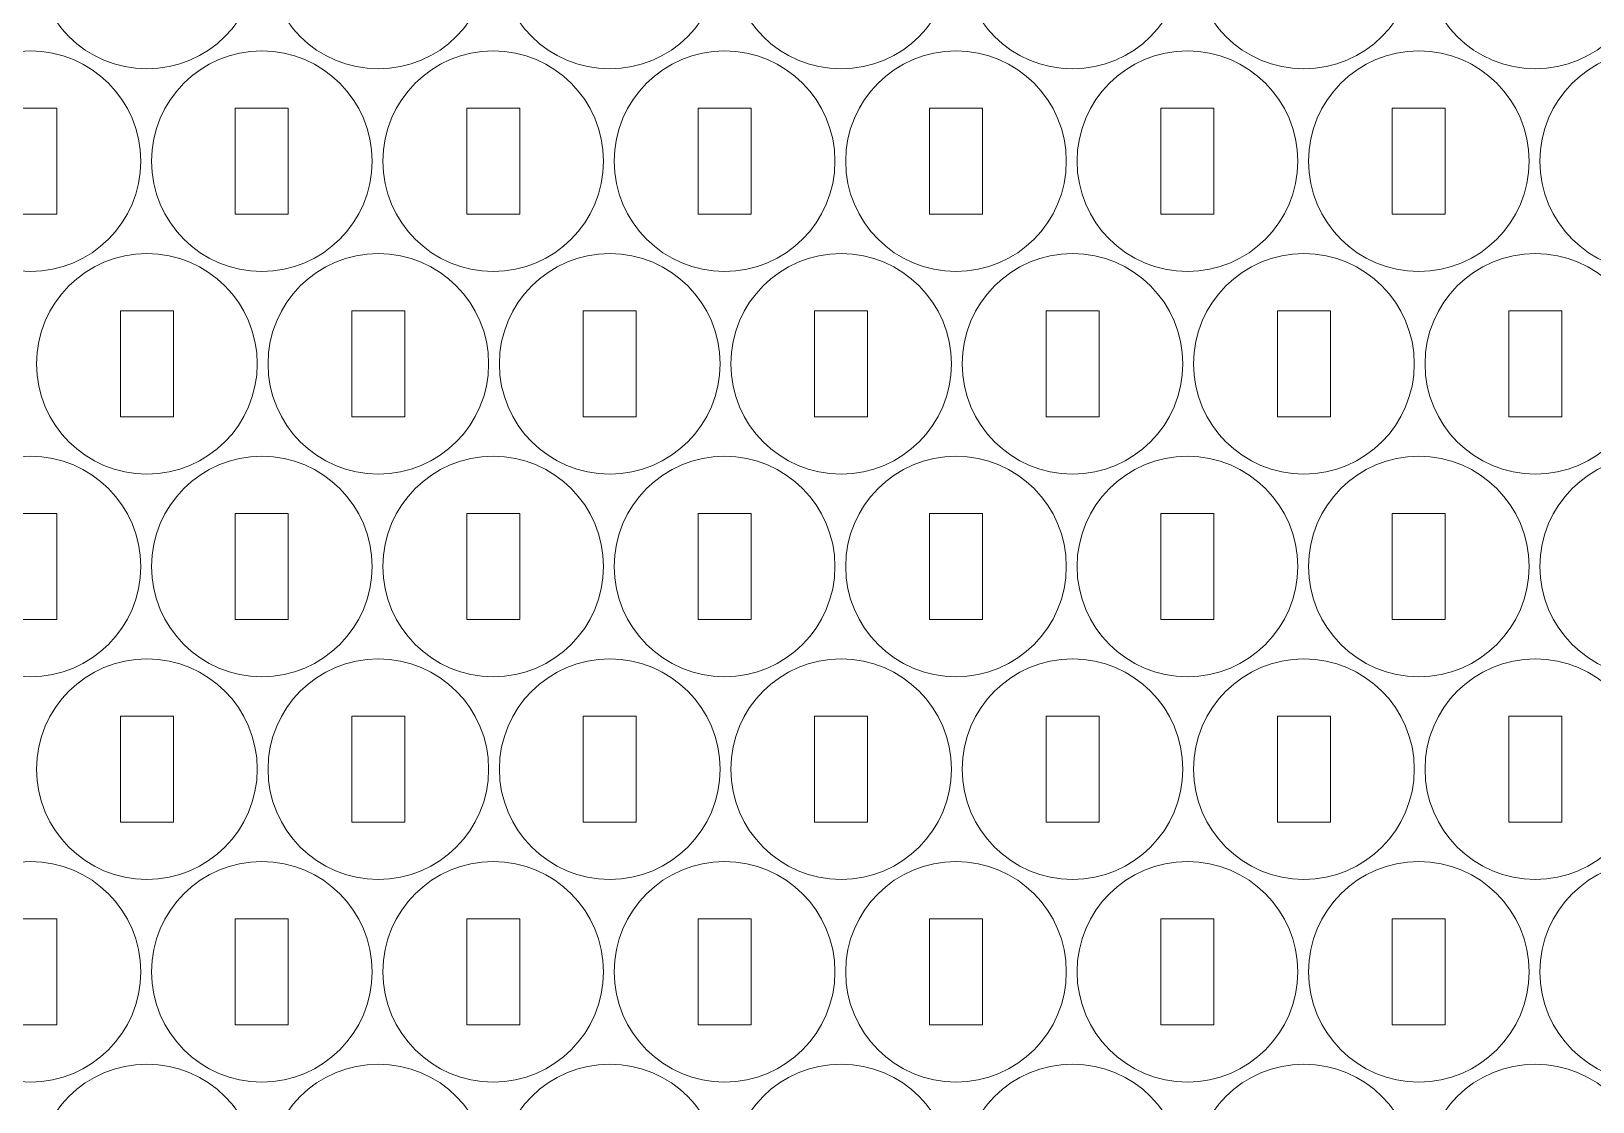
# Model space of a CAD drawing. Header units: millimetres. Extents: x -417 to 417, y -320 to 320.
# Drawn here: x -335 to -246.5, y -206.5 to -145.9 of the extents above; entities that cross this region are included whole.
import ezdxf

# ---------------------------------------------------------------- set-up
doc = ezdxf.new("R2010")
doc.units = ezdxf.units.MM
doc.header["$MEASUREMENT"] = 0
doc.layers.add('Camada 1', color=7, linetype='Continuous')

msp = doc.modelspace()

# ---------------------------------------------------------------- linework, layer by layer
at = {"layer": 'Camada 1', "lineweight": 20}
for points in [[(-328.4579, -135.4951), (-325.0061, -135.4951), (-322.2079, -138.2933), (-322.2079, -141.7451), (-322.2079, -141.7451), (-322.2079, -145.1969), (-325.0061, -147.9951), (-328.4579, -147.9951), (-328.4579, -147.9951), (-331.9097, -147.9951), (-334.7079, -145.1969), (-334.7079, -141.7451), (-334.7079, -141.7451), (-334.7079, -138.2933), (-331.9097, -135.4951), (-328.4579, -135.4951)], [(-315.3471, -135.4951), (-311.8953, -135.4951), (-309.0971, -138.2933), (-309.0971, -141.7451), (-309.0971, -141.7451), (-309.0971, -145.1969), (-311.8953, -147.9951), (-315.3471, -147.9951), (-315.3471, -147.9951), (-318.7989, -147.9951), (-321.5971, -145.1969), (-321.5971, -141.7451), (-321.5971, -141.7451), (-321.5971, -138.2933), (-318.7989, -135.4951), (-315.3471, -135.4951)], [(-302.2363, -135.4951), (-298.7845, -135.4951), (-295.9863, -138.2933), (-295.9863, -141.7451), (-295.9863, -141.7451), (-295.9863, -145.1969), (-298.7845, -147.9951), (-302.2363, -147.9951), (-302.2363, -147.9951), (-305.6881, -147.9951), (-308.4863, -145.1969), (-308.4863, -141.7451), (-308.4863, -141.7451), (-308.4863, -138.2933), (-305.6881, -135.4951), (-302.2363, -135.4951)], [(-289.1255, -135.4951), (-285.6737, -135.4951), (-282.8755, -138.2933), (-282.8755, -141.7451), (-282.8755, -141.7451), (-282.8755, -145.1969), (-285.6737, -147.9951), (-289.1255, -147.9951), (-289.1255, -147.9951), (-292.5773, -147.9951), (-295.3755, -145.1969), (-295.3755, -141.7451), (-295.3755, -141.7451), (-295.3755, -138.2933), (-292.5773, -135.4951), (-289.1255, -135.4951)], [(-276.0147, -135.4951), (-272.5629, -135.4951), (-269.7647, -138.2933), (-269.7647, -141.7451), (-269.7647, -141.7451), (-269.7647, -145.1969), (-272.5629, -147.9951), (-276.0147, -147.9951), (-276.0147, -147.9951), (-279.4665, -147.9951), (-282.2647, -145.1969), (-282.2647, -141.7451), (-282.2647, -141.7451), (-282.2647, -138.2933), (-279.4665, -135.4951), (-276.0147, -135.4951)], [(-262.9039, -135.4951), (-259.4521, -135.4951), (-256.6539, -138.2933), (-256.6539, -141.7451), (-256.6539, -141.7451), (-256.6539, -145.1969), (-259.4521, -147.9951), (-262.9039, -147.9951), (-262.9039, -147.9951), (-266.3557, -147.9951), (-269.1539, -145.1969), (-269.1539, -141.7451), (-269.1539, -141.7451), (-269.1539, -138.2933), (-266.3557, -135.4951), (-262.9039, -135.4951)], [(-249.7931, -135.4951), (-246.3413, -135.4951), (-243.5431, -138.2933), (-243.5431, -141.7451), (-243.5431, -141.7451), (-243.5431, -145.1969), (-246.3413, -147.9951), (-249.7931, -147.9951), (-249.7931, -147.9951), (-253.2449, -147.9951), (-256.0431, -145.1969), (-256.0431, -141.7451), (-256.0431, -141.7451), (-256.0431, -138.2933), (-253.2449, -135.4951), (-249.7931, -135.4951)], [(-335.06, -146.978), (-331.6082, -146.978), (-328.81, -149.7762), (-328.81, -153.228), (-328.81, -153.228), (-328.81, -156.6798), (-331.6082, -159.478), (-335.06, -159.478), (-335.06, -159.478), (-338.5118, -159.478), (-341.31, -156.6798), (-341.31, -153.228), (-341.31, -153.228), (-341.31, -149.7762), (-338.5118, -146.978), (-335.06, -146.978)], [(-321.9492, -146.978), (-318.4974, -146.978), (-315.6992, -149.7762), (-315.6992, -153.228), (-315.6992, -153.228), (-315.6992, -156.6798), (-318.4974, -159.478), (-321.9492, -159.478), (-321.9492, -159.478), (-325.401, -159.478), (-328.1992, -156.6798), (-328.1992, -153.228), (-328.1992, -153.228), (-328.1992, -149.7762), (-325.401, -146.978), (-321.9492, -146.978)], [(-308.8384, -146.978), (-305.3866, -146.978), (-302.5884, -149.7762), (-302.5884, -153.228), (-302.5884, -153.228), (-302.5884, -156.6798), (-305.3866, -159.478), (-308.8384, -159.478), (-308.8384, -159.478), (-312.2902, -159.478), (-315.0884, -156.6798), (-315.0884, -153.228), (-315.0884, -153.228), (-315.0884, -149.7762), (-312.2902, -146.978), (-308.8384, -146.978)], [(-295.7276, -146.978), (-292.2758, -146.978), (-289.4776, -149.7762), (-289.4776, -153.228), (-289.4776, -153.228), (-289.4776, -156.6798), (-292.2758, -159.478), (-295.7276, -159.478), (-295.7276, -159.478), (-299.1794, -159.478), (-301.9776, -156.6798), (-301.9776, -153.228), (-301.9776, -153.228), (-301.9776, -149.7762), (-299.1794, -146.978), (-295.7276, -146.978)], [(-282.6168, -146.978), (-279.165, -146.978), (-276.3668, -149.7762), (-276.3668, -153.228), (-276.3668, -153.228), (-276.3668, -156.6798), (-279.165, -159.478), (-282.6168, -159.478), (-282.6168, -159.478), (-286.0686, -159.478), (-288.8668, -156.6798), (-288.8668, -153.228), (-288.8668, -153.228), (-288.8668, -149.7762), (-286.0686, -146.978), (-282.6168, -146.978)], [(-269.506, -146.978), (-266.0542, -146.978), (-263.256, -149.7762), (-263.256, -153.228), (-263.256, -153.228), (-263.256, -156.6798), (-266.0542, -159.478), (-269.506, -159.478), (-269.506, -159.478), (-272.9578, -159.478), (-275.756, -156.6798), (-275.756, -153.228), (-275.756, -153.228), (-275.756, -149.7762), (-272.9578, -146.978), (-269.506, -146.978)], [(-256.3952, -146.978), (-252.9434, -146.978), (-250.1452, -149.7762), (-250.1452, -153.228), (-250.1452, -153.228), (-250.1452, -156.6798), (-252.9434, -159.478), (-256.3952, -159.478), (-256.3952, -159.478), (-259.847, -159.478), (-262.6452, -156.6798), (-262.6452, -153.228), (-262.6452, -153.228), (-262.6452, -149.7762), (-259.847, -146.978), (-256.3952, -146.978)], [(-243.2844, -146.978), (-239.8326, -146.978), (-237.0344, -149.7762), (-237.0344, -153.228), (-237.0344, -153.228), (-237.0344, -156.6798), (-239.8326, -159.478), (-243.2844, -159.478), (-243.2844, -159.478), (-246.7362, -159.478), (-249.5344, -156.6798), (-249.5344, -153.228), (-249.5344, -153.228), (-249.5344, -149.7762), (-246.7362, -146.978), (-243.2844, -146.978)], [(-336.56, -150.228), (-336.56, -150.228), (-333.56, -150.228), (-333.56, -150.228), (-333.56, -150.228), (-333.56, -150.228), (-333.56, -156.228), (-333.56, -156.228), (-333.56, -156.228), (-333.56, -156.228), (-336.56, -156.228), (-336.56, -156.228), (-336.56, -156.228), (-336.56, -156.228), (-336.56, -150.228), (-336.56, -150.228)], [(-323.4492, -150.228), (-323.4492, -150.228), (-320.4492, -150.228), (-320.4492, -150.228), (-320.4492, -150.228), (-320.4492, -150.228), (-320.4492, -156.228), (-320.4492, -156.228), (-320.4492, -156.228), (-320.4492, -156.228), (-323.4492, -156.228), (-323.4492, -156.228), (-323.4492, -156.228), (-323.4492, -156.228), (-323.4492, -150.228), (-323.4492, -150.228)], [(-310.3384, -150.228), (-310.3384, -150.228), (-307.3384, -150.228), (-307.3384, -150.228), (-307.3384, -150.228), (-307.3384, -150.228), (-307.3384, -156.228), (-307.3384, -156.228), (-307.3384, -156.228), (-307.3384, -156.228), (-310.3384, -156.228), (-310.3384, -156.228), (-310.3384, -156.228), (-310.3384, -156.228), (-310.3384, -150.228), (-310.3384, -150.228)], [(-297.2276, -150.228), (-297.2276, -150.228), (-294.2276, -150.228), (-294.2276, -150.228), (-294.2276, -150.228), (-294.2276, -150.228), (-294.2276, -156.228), (-294.2276, -156.228), (-294.2276, -156.228), (-294.2276, -156.228), (-297.2276, -156.228), (-297.2276, -156.228), (-297.2276, -156.228), (-297.2276, -156.228), (-297.2276, -150.228), (-297.2276, -150.228)], [(-284.1168, -150.228), (-284.1168, -150.228), (-281.1168, -150.228), (-281.1168, -150.228), (-281.1168, -150.228), (-281.1168, -150.228), (-281.1168, -156.228), (-281.1168, -156.228), (-281.1168, -156.228), (-281.1168, -156.228), (-284.1168, -156.228), (-284.1168, -156.228), (-284.1168, -156.228), (-284.1168, -156.228), (-284.1168, -150.228), (-284.1168, -150.228)], [(-271.006, -150.228), (-271.006, -150.228), (-268.006, -150.228), (-268.006, -150.228), (-268.006, -150.228), (-268.006, -150.228), (-268.006, -156.228), (-268.006, -156.228), (-268.006, -156.228), (-268.006, -156.228), (-271.006, -156.228), (-271.006, -156.228), (-271.006, -156.228), (-271.006, -156.228), (-271.006, -150.228), (-271.006, -150.228)], [(-257.8952, -150.228), (-257.8952, -150.228), (-254.8952, -150.228), (-254.8952, -150.228), (-254.8952, -150.228), (-254.8952, -150.228), (-254.8952, -156.228), (-254.8952, -156.228), (-254.8952, -156.228), (-254.8952, -156.228), (-257.8952, -156.228), (-257.8952, -156.228), (-257.8952, -156.228), (-257.8952, -156.228), (-257.8952, -150.228), (-257.8952, -150.228)], [(-328.4579, -158.4609), (-325.0061, -158.4609), (-322.2079, -161.2591), (-322.2079, -164.7109), (-322.2079, -164.7109), (-322.2079, -168.1627), (-325.0061, -170.9609), (-328.4579, -170.9609), (-328.4579, -170.9609), (-331.9097, -170.9609), (-334.7079, -168.1627), (-334.7079, -164.7109), (-334.7079, -164.7109), (-334.7079, -161.2591), (-331.9097, -158.4609), (-328.4579, -158.4609)], [(-315.3471, -158.4609), (-311.8953, -158.4609), (-309.0971, -161.2591), (-309.0971, -164.7109), (-309.0971, -164.7109), (-309.0971, -168.1627), (-311.8953, -170.9609), (-315.3471, -170.9609), (-315.3471, -170.9609), (-318.7989, -170.9609), (-321.5971, -168.1627), (-321.5971, -164.7109), (-321.5971, -164.7109), (-321.5971, -161.2591), (-318.7989, -158.4609), (-315.3471, -158.4609)], [(-302.2363, -158.4609), (-298.7845, -158.4609), (-295.9863, -161.2591), (-295.9863, -164.7109), (-295.9863, -164.7109), (-295.9863, -168.1627), (-298.7845, -170.9609), (-302.2363, -170.9609), (-302.2363, -170.9609), (-305.6881, -170.9609), (-308.4863, -168.1627), (-308.4863, -164.7109), (-308.4863, -164.7109), (-308.4863, -161.2591), (-305.6881, -158.4609), (-302.2363, -158.4609)], [(-289.1255, -158.4609), (-285.6737, -158.4609), (-282.8755, -161.2591), (-282.8755, -164.7109), (-282.8755, -164.7109), (-282.8755, -168.1627), (-285.6737, -170.9609), (-289.1255, -170.9609), (-289.1255, -170.9609), (-292.5773, -170.9609), (-295.3755, -168.1627), (-295.3755, -164.7109), (-295.3755, -164.7109), (-295.3755, -161.2591), (-292.5773, -158.4609), (-289.1255, -158.4609)], [(-276.0147, -158.4609), (-272.5629, -158.4609), (-269.7647, -161.2591), (-269.7647, -164.7109), (-269.7647, -164.7109), (-269.7647, -168.1627), (-272.5629, -170.9609), (-276.0147, -170.9609), (-276.0147, -170.9609), (-279.4665, -170.9609), (-282.2647, -168.1627), (-282.2647, -164.7109), (-282.2647, -164.7109), (-282.2647, -161.2591), (-279.4665, -158.4609), (-276.0147, -158.4609)], [(-262.9039, -158.4609), (-259.4521, -158.4609), (-256.6539, -161.2591), (-256.6539, -164.7109), (-256.6539, -164.7109), (-256.6539, -168.1627), (-259.4521, -170.9609), (-262.9039, -170.9609), (-262.9039, -170.9609), (-266.3557, -170.9609), (-269.1539, -168.1627), (-269.1539, -164.7109), (-269.1539, -164.7109), (-269.1539, -161.2591), (-266.3557, -158.4609), (-262.9039, -158.4609)], [(-249.7931, -158.4609), (-246.3413, -158.4609), (-243.5431, -161.2591), (-243.5431, -164.7109), (-243.5431, -164.7109), (-243.5431, -168.1627), (-246.3413, -170.9609), (-249.7931, -170.9609), (-249.7931, -170.9609), (-253.2449, -170.9609), (-256.0431, -168.1627), (-256.0431, -164.7109), (-256.0431, -164.7109), (-256.0431, -161.2591), (-253.2449, -158.4609), (-249.7931, -158.4609)], [(-329.9579, -161.7109), (-329.9579, -161.7109), (-326.9579, -161.7109), (-326.9579, -161.7109), (-326.9579, -161.7109), (-326.9579, -161.7109), (-326.9579, -167.7109), (-326.9579, -167.7109), (-326.9579, -167.7109), (-326.9579, -167.7109), (-329.9579, -167.7109), (-329.9579, -167.7109), (-329.9579, -167.7109), (-329.9579, -167.7109), (-329.9579, -161.7109), (-329.9579, -161.7109)], [(-316.8471, -161.7109), (-316.8471, -161.7109), (-313.8471, -161.7109), (-313.8471, -161.7109), (-313.8471, -161.7109), (-313.8471, -161.7109), (-313.8471, -167.7109), (-313.8471, -167.7109), (-313.8471, -167.7109), (-313.8471, -167.7109), (-316.8471, -167.7109), (-316.8471, -167.7109), (-316.8471, -167.7109), (-316.8471, -167.7109), (-316.8471, -161.7109), (-316.8471, -161.7109)], [(-303.7363, -161.7109), (-303.7363, -161.7109), (-300.7363, -161.7109), (-300.7363, -161.7109), (-300.7363, -161.7109), (-300.7363, -161.7109), (-300.7363, -167.7109), (-300.7363, -167.7109), (-300.7363, -167.7109), (-300.7363, -167.7109), (-303.7363, -167.7109), (-303.7363, -167.7109), (-303.7363, -167.7109), (-303.7363, -167.7109), (-303.7363, -161.7109), (-303.7363, -161.7109)], [(-290.6255, -161.7109), (-290.6255, -161.7109), (-287.6255, -161.7109), (-287.6255, -161.7109), (-287.6255, -161.7109), (-287.6255, -161.7109), (-287.6255, -167.7109), (-287.6255, -167.7109), (-287.6255, -167.7109), (-287.6255, -167.7109), (-290.6255, -167.7109), (-290.6255, -167.7109), (-290.6255, -167.7109), (-290.6255, -167.7109), (-290.6255, -161.7109), (-290.6255, -161.7109)], [(-277.5147, -161.7109), (-277.5147, -161.7109), (-274.5147, -161.7109), (-274.5147, -161.7109), (-274.5147, -161.7109), (-274.5147, -161.7109), (-274.5147, -167.7109), (-274.5147, -167.7109), (-274.5147, -167.7109), (-274.5147, -167.7109), (-277.5147, -167.7109), (-277.5147, -167.7109), (-277.5147, -167.7109), (-277.5147, -167.7109), (-277.5147, -161.7109), (-277.5147, -161.7109)], [(-264.4039, -161.7109), (-264.4039, -161.7109), (-261.4039, -161.7109), (-261.4039, -161.7109), (-261.4039, -161.7109), (-261.4039, -161.7109), (-261.4039, -167.7109), (-261.4039, -167.7109), (-261.4039, -167.7109), (-261.4039, -167.7109), (-264.4039, -167.7109), (-264.4039, -167.7109), (-264.4039, -167.7109), (-264.4039, -167.7109), (-264.4039, -161.7109), (-264.4039, -161.7109)], [(-251.2931, -161.7109), (-251.2931, -161.7109), (-248.2931, -161.7109), (-248.2931, -161.7109), (-248.2931, -161.7109), (-248.2931, -161.7109), (-248.2931, -167.7109), (-248.2931, -167.7109), (-248.2931, -167.7109), (-248.2931, -167.7109), (-251.2931, -167.7109), (-251.2931, -167.7109), (-251.2931, -167.7109), (-251.2931, -167.7109), (-251.2931, -161.7109), (-251.2931, -161.7109)], [(-335.06, -169.9438), (-331.6082, -169.9438), (-328.81, -172.742), (-328.81, -176.1938), (-328.81, -176.1938), (-328.81, -179.6456), (-331.6082, -182.4438), (-335.06, -182.4438), (-335.06, -182.4438), (-338.5118, -182.4438), (-341.31, -179.6456), (-341.31, -176.1938), (-341.31, -176.1938), (-341.31, -172.742), (-338.5118, -169.9438), (-335.06, -169.9438)], [(-321.9492, -169.9438), (-318.4974, -169.9438), (-315.6992, -172.742), (-315.6992, -176.1938), (-315.6992, -176.1938), (-315.6992, -179.6456), (-318.4974, -182.4438), (-321.9492, -182.4438), (-321.9492, -182.4438), (-325.401, -182.4438), (-328.1992, -179.6456), (-328.1992, -176.1938), (-328.1992, -176.1938), (-328.1992, -172.742), (-325.401, -169.9438), (-321.9492, -169.9438)], [(-308.8384, -169.9438), (-305.3866, -169.9438), (-302.5884, -172.742), (-302.5884, -176.1938), (-302.5884, -176.1938), (-302.5884, -179.6456), (-305.3866, -182.4438), (-308.8384, -182.4438), (-308.8384, -182.4438), (-312.2902, -182.4438), (-315.0884, -179.6456), (-315.0884, -176.1938), (-315.0884, -176.1938), (-315.0884, -172.742), (-312.2902, -169.9438), (-308.8384, -169.9438)], [(-295.7276, -169.9438), (-292.2758, -169.9438), (-289.4776, -172.742), (-289.4776, -176.1938), (-289.4776, -176.1938), (-289.4776, -179.6456), (-292.2758, -182.4438), (-295.7276, -182.4438), (-295.7276, -182.4438), (-299.1794, -182.4438), (-301.9776, -179.6456), (-301.9776, -176.1938), (-301.9776, -176.1938), (-301.9776, -172.742), (-299.1794, -169.9438), (-295.7276, -169.9438)], [(-282.6168, -169.9438), (-279.165, -169.9438), (-276.3668, -172.742), (-276.3668, -176.1938), (-276.3668, -176.1938), (-276.3668, -179.6456), (-279.165, -182.4438), (-282.6168, -182.4438), (-282.6168, -182.4438), (-286.0686, -182.4438), (-288.8668, -179.6456), (-288.8668, -176.1938), (-288.8668, -176.1938), (-288.8668, -172.742), (-286.0686, -169.9438), (-282.6168, -169.9438)], [(-269.506, -169.9438), (-266.0542, -169.9438), (-263.256, -172.742), (-263.256, -176.1938), (-263.256, -176.1938), (-263.256, -179.6456), (-266.0542, -182.4438), (-269.506, -182.4438), (-269.506, -182.4438), (-272.9578, -182.4438), (-275.756, -179.6456), (-275.756, -176.1938), (-275.756, -176.1938), (-275.756, -172.742), (-272.9578, -169.9438), (-269.506, -169.9438)], [(-256.3952, -169.9438), (-252.9434, -169.9438), (-250.1452, -172.742), (-250.1452, -176.1938), (-250.1452, -176.1938), (-250.1452, -179.6456), (-252.9434, -182.4438), (-256.3952, -182.4438), (-256.3952, -182.4438), (-259.847, -182.4438), (-262.6452, -179.6456), (-262.6452, -176.1938), (-262.6452, -176.1938), (-262.6452, -172.742), (-259.847, -169.9438), (-256.3952, -169.9438)], [(-243.2844, -169.9438), (-239.8326, -169.9438), (-237.0344, -172.742), (-237.0344, -176.1938), (-237.0344, -176.1938), (-237.0344, -179.6456), (-239.8326, -182.4438), (-243.2844, -182.4438), (-243.2844, -182.4438), (-246.7362, -182.4438), (-249.5344, -179.6456), (-249.5344, -176.1938), (-249.5344, -176.1938), (-249.5344, -172.742), (-246.7362, -169.9438), (-243.2844, -169.9438)], [(-336.56, -173.1938), (-336.56, -173.1938), (-333.56, -173.1938), (-333.56, -173.1938), (-333.56, -173.1938), (-333.56, -173.1938), (-333.56, -179.1938), (-333.56, -179.1938), (-333.56, -179.1938), (-333.56, -179.1938), (-336.56, -179.1938), (-336.56, -179.1938), (-336.56, -179.1938), (-336.56, -179.1938), (-336.56, -173.1938), (-336.56, -173.1938)], [(-323.4492, -173.1938), (-323.4492, -173.1938), (-320.4492, -173.1938), (-320.4492, -173.1938), (-320.4492, -173.1938), (-320.4492, -173.1938), (-320.4492, -179.1938), (-320.4492, -179.1938), (-320.4492, -179.1938), (-320.4492, -179.1938), (-323.4492, -179.1938), (-323.4492, -179.1938), (-323.4492, -179.1938), (-323.4492, -179.1938), (-323.4492, -173.1938), (-323.4492, -173.1938)], [(-310.3384, -173.1938), (-310.3384, -173.1938), (-307.3384, -173.1938), (-307.3384, -173.1938), (-307.3384, -173.1938), (-307.3384, -173.1938), (-307.3384, -179.1938), (-307.3384, -179.1938), (-307.3384, -179.1938), (-307.3384, -179.1938), (-310.3384, -179.1938), (-310.3384, -179.1938), (-310.3384, -179.1938), (-310.3384, -179.1938), (-310.3384, -173.1938), (-310.3384, -173.1938)], [(-297.2276, -173.1938), (-297.2276, -173.1938), (-294.2276, -173.1938), (-294.2276, -173.1938), (-294.2276, -173.1938), (-294.2276, -173.1938), (-294.2276, -179.1938), (-294.2276, -179.1938), (-294.2276, -179.1938), (-294.2276, -179.1938), (-297.2276, -179.1938), (-297.2276, -179.1938), (-297.2276, -179.1938), (-297.2276, -179.1938), (-297.2276, -173.1938), (-297.2276, -173.1938)], [(-284.1168, -173.1938), (-284.1168, -173.1938), (-281.1168, -173.1938), (-281.1168, -173.1938), (-281.1168, -173.1938), (-281.1168, -173.1938), (-281.1168, -179.1938), (-281.1168, -179.1938), (-281.1168, -179.1938), (-281.1168, -179.1938), (-284.1168, -179.1938), (-284.1168, -179.1938), (-284.1168, -179.1938), (-284.1168, -179.1938), (-284.1168, -173.1938), (-284.1168, -173.1938)], [(-271.006, -173.1938), (-271.006, -173.1938), (-268.006, -173.1938), (-268.006, -173.1938), (-268.006, -173.1938), (-268.006, -173.1938), (-268.006, -179.1938), (-268.006, -179.1938), (-268.006, -179.1938), (-268.006, -179.1938), (-271.006, -179.1938), (-271.006, -179.1938), (-271.006, -179.1938), (-271.006, -179.1938), (-271.006, -173.1938), (-271.006, -173.1938)], [(-257.8952, -173.1938), (-257.8952, -173.1938), (-254.8952, -173.1938), (-254.8952, -173.1938), (-254.8952, -173.1938), (-254.8952, -173.1938), (-254.8952, -179.1938), (-254.8952, -179.1938), (-254.8952, -179.1938), (-254.8952, -179.1938), (-257.8952, -179.1938), (-257.8952, -179.1938), (-257.8952, -179.1938), (-257.8952, -179.1938), (-257.8952, -173.1938), (-257.8952, -173.1938)], [(-328.4579, -181.4267), (-325.0061, -181.4267), (-322.2079, -184.2249), (-322.2079, -187.6767), (-322.2079, -187.6767), (-322.2079, -191.1285), (-325.0061, -193.9267), (-328.4579, -193.9267), (-328.4579, -193.9267), (-331.9097, -193.9267), (-334.7079, -191.1285), (-334.7079, -187.6767), (-334.7079, -187.6767), (-334.7079, -184.2249), (-331.9097, -181.4267), (-328.4579, -181.4267)], [(-315.3471, -181.4267), (-311.8953, -181.4267), (-309.0971, -184.2249), (-309.0971, -187.6767), (-309.0971, -187.6767), (-309.0971, -191.1285), (-311.8953, -193.9267), (-315.3471, -193.9267), (-315.3471, -193.9267), (-318.7989, -193.9267), (-321.5971, -191.1285), (-321.5971, -187.6767), (-321.5971, -187.6767), (-321.5971, -184.2249), (-318.7989, -181.4267), (-315.3471, -181.4267)], [(-302.2363, -181.4267), (-298.7845, -181.4267), (-295.9863, -184.2249), (-295.9863, -187.6767), (-295.9863, -187.6767), (-295.9863, -191.1285), (-298.7845, -193.9267), (-302.2363, -193.9267), (-302.2363, -193.9267), (-305.6881, -193.9267), (-308.4863, -191.1285), (-308.4863, -187.6767), (-308.4863, -187.6767), (-308.4863, -184.2249), (-305.6881, -181.4267), (-302.2363, -181.4267)], [(-289.1255, -181.4267), (-285.6737, -181.4267), (-282.8755, -184.2249), (-282.8755, -187.6767), (-282.8755, -187.6767), (-282.8755, -191.1285), (-285.6737, -193.9267), (-289.1255, -193.9267), (-289.1255, -193.9267), (-292.5773, -193.9267), (-295.3755, -191.1285), (-295.3755, -187.6767), (-295.3755, -187.6767), (-295.3755, -184.2249), (-292.5773, -181.4267), (-289.1255, -181.4267)], [(-276.0147, -181.4267), (-272.5629, -181.4267), (-269.7647, -184.2249), (-269.7647, -187.6767), (-269.7647, -187.6767), (-269.7647, -191.1285), (-272.5629, -193.9267), (-276.0147, -193.9267), (-276.0147, -193.9267), (-279.4665, -193.9267), (-282.2647, -191.1285), (-282.2647, -187.6767), (-282.2647, -187.6767), (-282.2647, -184.2249), (-279.4665, -181.4267), (-276.0147, -181.4267)], [(-262.9039, -181.4267), (-259.4521, -181.4267), (-256.6539, -184.2249), (-256.6539, -187.6767), (-256.6539, -187.6767), (-256.6539, -191.1285), (-259.4521, -193.9267), (-262.9039, -193.9267), (-262.9039, -193.9267), (-266.3557, -193.9267), (-269.1539, -191.1285), (-269.1539, -187.6767), (-269.1539, -187.6767), (-269.1539, -184.2249), (-266.3557, -181.4267), (-262.9039, -181.4267)], [(-249.7931, -181.4267), (-246.3413, -181.4267), (-243.5431, -184.2249), (-243.5431, -187.6767), (-243.5431, -187.6767), (-243.5431, -191.1285), (-246.3413, -193.9267), (-249.7931, -193.9267), (-249.7931, -193.9267), (-253.2449, -193.9267), (-256.0431, -191.1285), (-256.0431, -187.6767), (-256.0431, -187.6767), (-256.0431, -184.2249), (-253.2449, -181.4267), (-249.7931, -181.4267)], [(-329.9579, -184.6767), (-329.9579, -184.6767), (-326.9579, -184.6767), (-326.9579, -184.6767), (-326.9579, -184.6767), (-326.9579, -184.6767), (-326.9579, -190.6767), (-326.9579, -190.6767), (-326.9579, -190.6767), (-326.9579, -190.6767), (-329.9579, -190.6767), (-329.9579, -190.6767), (-329.9579, -190.6767), (-329.9579, -190.6767), (-329.9579, -184.6767), (-329.9579, -184.6767)], [(-316.8471, -184.6767), (-316.8471, -184.6767), (-313.8471, -184.6767), (-313.8471, -184.6767), (-313.8471, -184.6767), (-313.8471, -184.6767), (-313.8471, -190.6767), (-313.8471, -190.6767), (-313.8471, -190.6767), (-313.8471, -190.6767), (-316.8471, -190.6767), (-316.8471, -190.6767), (-316.8471, -190.6767), (-316.8471, -190.6767), (-316.8471, -184.6767), (-316.8471, -184.6767)], [(-303.7363, -184.6767), (-303.7363, -184.6767), (-300.7363, -184.6767), (-300.7363, -184.6767), (-300.7363, -184.6767), (-300.7363, -184.6767), (-300.7363, -190.6767), (-300.7363, -190.6767), (-300.7363, -190.6767), (-300.7363, -190.6767), (-303.7363, -190.6767), (-303.7363, -190.6767), (-303.7363, -190.6767), (-303.7363, -190.6767), (-303.7363, -184.6767), (-303.7363, -184.6767)], [(-290.6255, -184.6767), (-290.6255, -184.6767), (-287.6255, -184.6767), (-287.6255, -184.6767), (-287.6255, -184.6767), (-287.6255, -184.6767), (-287.6255, -190.6767), (-287.6255, -190.6767), (-287.6255, -190.6767), (-287.6255, -190.6767), (-290.6255, -190.6767), (-290.6255, -190.6767), (-290.6255, -190.6767), (-290.6255, -190.6767), (-290.6255, -184.6767), (-290.6255, -184.6767)], [(-277.5147, -184.6767), (-277.5147, -184.6767), (-274.5147, -184.6767), (-274.5147, -184.6767), (-274.5147, -184.6767), (-274.5147, -184.6767), (-274.5147, -190.6767), (-274.5147, -190.6767), (-274.5147, -190.6767), (-274.5147, -190.6767), (-277.5147, -190.6767), (-277.5147, -190.6767), (-277.5147, -190.6767), (-277.5147, -190.6767), (-277.5147, -184.6767), (-277.5147, -184.6767)], [(-264.4039, -184.6767), (-264.4039, -184.6767), (-261.4039, -184.6767), (-261.4039, -184.6767), (-261.4039, -184.6767), (-261.4039, -184.6767), (-261.4039, -190.6767), (-261.4039, -190.6767), (-261.4039, -190.6767), (-261.4039, -190.6767), (-264.4039, -190.6767), (-264.4039, -190.6767), (-264.4039, -190.6767), (-264.4039, -190.6767), (-264.4039, -184.6767), (-264.4039, -184.6767)], [(-251.2931, -184.6767), (-251.2931, -184.6767), (-248.2931, -184.6767), (-248.2931, -184.6767), (-248.2931, -184.6767), (-248.2931, -184.6767), (-248.2931, -190.6767), (-248.2931, -190.6767), (-248.2931, -190.6767), (-248.2931, -190.6767), (-251.2931, -190.6767), (-251.2931, -190.6767), (-251.2931, -190.6767), (-251.2931, -190.6767), (-251.2931, -184.6767), (-251.2931, -184.6767)], [(-335.06, -192.9096), (-331.6082, -192.9096), (-328.81, -195.7078), (-328.81, -199.1596), (-328.81, -199.1596), (-328.81, -202.6114), (-331.6082, -205.4096), (-335.06, -205.4096), (-335.06, -205.4096), (-338.5118, -205.4096), (-341.31, -202.6114), (-341.31, -199.1596), (-341.31, -199.1596), (-341.31, -195.7078), (-338.5118, -192.9096), (-335.06, -192.9096)], [(-321.9492, -192.9096), (-318.4974, -192.9096), (-315.6992, -195.7078), (-315.6992, -199.1596), (-315.6992, -199.1596), (-315.6992, -202.6114), (-318.4974, -205.4096), (-321.9492, -205.4096), (-321.9492, -205.4096), (-325.401, -205.4096), (-328.1992, -202.6114), (-328.1992, -199.1596), (-328.1992, -199.1596), (-328.1992, -195.7078), (-325.401, -192.9096), (-321.9492, -192.9096)], [(-308.8384, -192.9096), (-305.3866, -192.9096), (-302.5884, -195.7078), (-302.5884, -199.1596), (-302.5884, -199.1596), (-302.5884, -202.6114), (-305.3866, -205.4096), (-308.8384, -205.4096), (-308.8384, -205.4096), (-312.2902, -205.4096), (-315.0884, -202.6114), (-315.0884, -199.1596), (-315.0884, -199.1596), (-315.0884, -195.7078), (-312.2902, -192.9096), (-308.8384, -192.9096)], [(-295.7276, -192.9096), (-292.2758, -192.9096), (-289.4776, -195.7078), (-289.4776, -199.1596), (-289.4776, -199.1596), (-289.4776, -202.6114), (-292.2758, -205.4096), (-295.7276, -205.4096), (-295.7276, -205.4096), (-299.1794, -205.4096), (-301.9776, -202.6114), (-301.9776, -199.1596), (-301.9776, -199.1596), (-301.9776, -195.7078), (-299.1794, -192.9096), (-295.7276, -192.9096)], [(-282.6168, -192.9096), (-279.165, -192.9096), (-276.3668, -195.7078), (-276.3668, -199.1596), (-276.3668, -199.1596), (-276.3668, -202.6114), (-279.165, -205.4096), (-282.6168, -205.4096), (-282.6168, -205.4096), (-286.0686, -205.4096), (-288.8668, -202.6114), (-288.8668, -199.1596), (-288.8668, -199.1596), (-288.8668, -195.7078), (-286.0686, -192.9096), (-282.6168, -192.9096)], [(-269.506, -192.9096), (-266.0542, -192.9096), (-263.256, -195.7078), (-263.256, -199.1596), (-263.256, -199.1596), (-263.256, -202.6114), (-266.0542, -205.4096), (-269.506, -205.4096), (-269.506, -205.4096), (-272.9578, -205.4096), (-275.756, -202.6114), (-275.756, -199.1596), (-275.756, -199.1596), (-275.756, -195.7078), (-272.9578, -192.9096), (-269.506, -192.9096)], [(-256.3952, -192.9096), (-252.9434, -192.9096), (-250.1452, -195.7078), (-250.1452, -199.1596), (-250.1452, -199.1596), (-250.1452, -202.6114), (-252.9434, -205.4096), (-256.3952, -205.4096), (-256.3952, -205.4096), (-259.847, -205.4096), (-262.6452, -202.6114), (-262.6452, -199.1596), (-262.6452, -199.1596), (-262.6452, -195.7078), (-259.847, -192.9096), (-256.3952, -192.9096)], [(-243.2844, -192.9096), (-239.8326, -192.9096), (-237.0344, -195.7078), (-237.0344, -199.1596), (-237.0344, -199.1596), (-237.0344, -202.6114), (-239.8326, -205.4096), (-243.2844, -205.4096), (-243.2844, -205.4096), (-246.7362, -205.4096), (-249.5344, -202.6114), (-249.5344, -199.1596), (-249.5344, -199.1596), (-249.5344, -195.7078), (-246.7362, -192.9096), (-243.2844, -192.9096)], [(-336.56, -196.1596), (-336.56, -196.1596), (-333.56, -196.1596), (-333.56, -196.1596), (-333.56, -196.1596), (-333.56, -196.1596), (-333.56, -202.1596), (-333.56, -202.1596), (-333.56, -202.1596), (-333.56, -202.1596), (-336.56, -202.1596), (-336.56, -202.1596), (-336.56, -202.1596), (-336.56, -202.1596), (-336.56, -196.1596), (-336.56, -196.1596)], [(-323.4492, -196.1596), (-323.4492, -196.1596), (-320.4492, -196.1596), (-320.4492, -196.1596), (-320.4492, -196.1596), (-320.4492, -196.1596), (-320.4492, -202.1596), (-320.4492, -202.1596), (-320.4492, -202.1596), (-320.4492, -202.1596), (-323.4492, -202.1596), (-323.4492, -202.1596), (-323.4492, -202.1596), (-323.4492, -202.1596), (-323.4492, -196.1596), (-323.4492, -196.1596)], [(-310.3384, -196.1596), (-310.3384, -196.1596), (-307.3384, -196.1596), (-307.3384, -196.1596), (-307.3384, -196.1596), (-307.3384, -196.1596), (-307.3384, -202.1596), (-307.3384, -202.1596), (-307.3384, -202.1596), (-307.3384, -202.1596), (-310.3384, -202.1596), (-310.3384, -202.1596), (-310.3384, -202.1596), (-310.3384, -202.1596), (-310.3384, -196.1596), (-310.3384, -196.1596)], [(-297.2276, -196.1596), (-297.2276, -196.1596), (-294.2276, -196.1596), (-294.2276, -196.1596), (-294.2276, -196.1596), (-294.2276, -196.1596), (-294.2276, -202.1596), (-294.2276, -202.1596), (-294.2276, -202.1596), (-294.2276, -202.1596), (-297.2276, -202.1596), (-297.2276, -202.1596), (-297.2276, -202.1596), (-297.2276, -202.1596), (-297.2276, -196.1596), (-297.2276, -196.1596)], [(-284.1168, -196.1596), (-284.1168, -196.1596), (-281.1168, -196.1596), (-281.1168, -196.1596), (-281.1168, -196.1596), (-281.1168, -196.1596), (-281.1168, -202.1596), (-281.1168, -202.1596), (-281.1168, -202.1596), (-281.1168, -202.1596), (-284.1168, -202.1596), (-284.1168, -202.1596), (-284.1168, -202.1596), (-284.1168, -202.1596), (-284.1168, -196.1596), (-284.1168, -196.1596)], [(-271.006, -196.1596), (-271.006, -196.1596), (-268.006, -196.1596), (-268.006, -196.1596), (-268.006, -196.1596), (-268.006, -196.1596), (-268.006, -202.1596), (-268.006, -202.1596), (-268.006, -202.1596), (-268.006, -202.1596), (-271.006, -202.1596), (-271.006, -202.1596), (-271.006, -202.1596), (-271.006, -202.1596), (-271.006, -196.1596), (-271.006, -196.1596)], [(-257.8952, -196.1596), (-257.8952, -196.1596), (-254.8952, -196.1596), (-254.8952, -196.1596), (-254.8952, -196.1596), (-254.8952, -196.1596), (-254.8952, -202.1596), (-254.8952, -202.1596), (-254.8952, -202.1596), (-254.8952, -202.1596), (-257.8952, -202.1596), (-257.8952, -202.1596), (-257.8952, -202.1596), (-257.8952, -202.1596), (-257.8952, -196.1596), (-257.8952, -196.1596)], [(-328.4579, -204.3925), (-325.0061, -204.3925), (-322.2079, -207.1907), (-322.2079, -210.6425), (-322.2079, -210.6425), (-322.2079, -214.0943), (-325.0061, -216.8925), (-328.4579, -216.8925), (-328.4579, -216.8925), (-331.9097, -216.8925), (-334.7079, -214.0943), (-334.7079, -210.6425), (-334.7079, -210.6425), (-334.7079, -207.1907), (-331.9097, -204.3925), (-328.4579, -204.3925)], [(-315.3471, -204.3925), (-311.8953, -204.3925), (-309.0971, -207.1907), (-309.0971, -210.6425), (-309.0971, -210.6425), (-309.0971, -214.0943), (-311.8953, -216.8925), (-315.3471, -216.8925), (-315.3471, -216.8925), (-318.7989, -216.8925), (-321.5971, -214.0943), (-321.5971, -210.6425), (-321.5971, -210.6425), (-321.5971, -207.1907), (-318.7989, -204.3925), (-315.3471, -204.3925)], [(-302.2363, -204.3925), (-298.7845, -204.3925), (-295.9863, -207.1907), (-295.9863, -210.6425), (-295.9863, -210.6425), (-295.9863, -214.0943), (-298.7845, -216.8925), (-302.2363, -216.8925), (-302.2363, -216.8925), (-305.6881, -216.8925), (-308.4863, -214.0943), (-308.4863, -210.6425), (-308.4863, -210.6425), (-308.4863, -207.1907), (-305.6881, -204.3925), (-302.2363, -204.3925)], [(-289.1255, -204.3925), (-285.6737, -204.3925), (-282.8755, -207.1907), (-282.8755, -210.6425), (-282.8755, -210.6425), (-282.8755, -214.0943), (-285.6737, -216.8925), (-289.1255, -216.8925), (-289.1255, -216.8925), (-292.5773, -216.8925), (-295.3755, -214.0943), (-295.3755, -210.6425), (-295.3755, -210.6425), (-295.3755, -207.1907), (-292.5773, -204.3925), (-289.1255, -204.3925)], [(-276.0147, -204.3925), (-272.5629, -204.3925), (-269.7647, -207.1907), (-269.7647, -210.6425), (-269.7647, -210.6425), (-269.7647, -214.0943), (-272.5629, -216.8925), (-276.0147, -216.8925), (-276.0147, -216.8925), (-279.4665, -216.8925), (-282.2647, -214.0943), (-282.2647, -210.6425), (-282.2647, -210.6425), (-282.2647, -207.1907), (-279.4665, -204.3925), (-276.0147, -204.3925)], [(-262.9039, -204.3925), (-259.4521, -204.3925), (-256.6539, -207.1907), (-256.6539, -210.6425), (-256.6539, -210.6425), (-256.6539, -214.0943), (-259.4521, -216.8925), (-262.9039, -216.8925), (-262.9039, -216.8925), (-266.3557, -216.8925), (-269.1539, -214.0943), (-269.1539, -210.6425), (-269.1539, -210.6425), (-269.1539, -207.1907), (-266.3557, -204.3925), (-262.9039, -204.3925)], [(-249.7931, -204.3925), (-246.3413, -204.3925), (-243.5431, -207.1907), (-243.5431, -210.6425), (-243.5431, -210.6425), (-243.5431, -214.0943), (-246.3413, -216.8925), (-249.7931, -216.8925), (-249.7931, -216.8925), (-253.2449, -216.8925), (-256.0431, -214.0943), (-256.0431, -210.6425), (-256.0431, -210.6425), (-256.0431, -207.1907), (-253.2449, -204.3925), (-249.7931, -204.3925)]]:
    msp.add_open_spline(points, degree=3, knots=[0, 0, 0, 0, 0.2, 0.2, 0.2, 0.2, 0.4, 0.4, 0.4, 0.4, 0.6, 0.6, 0.6, 0.6, 1, 1, 1, 1], dxfattribs=at)

doc.saveas('drawing.dxf')
